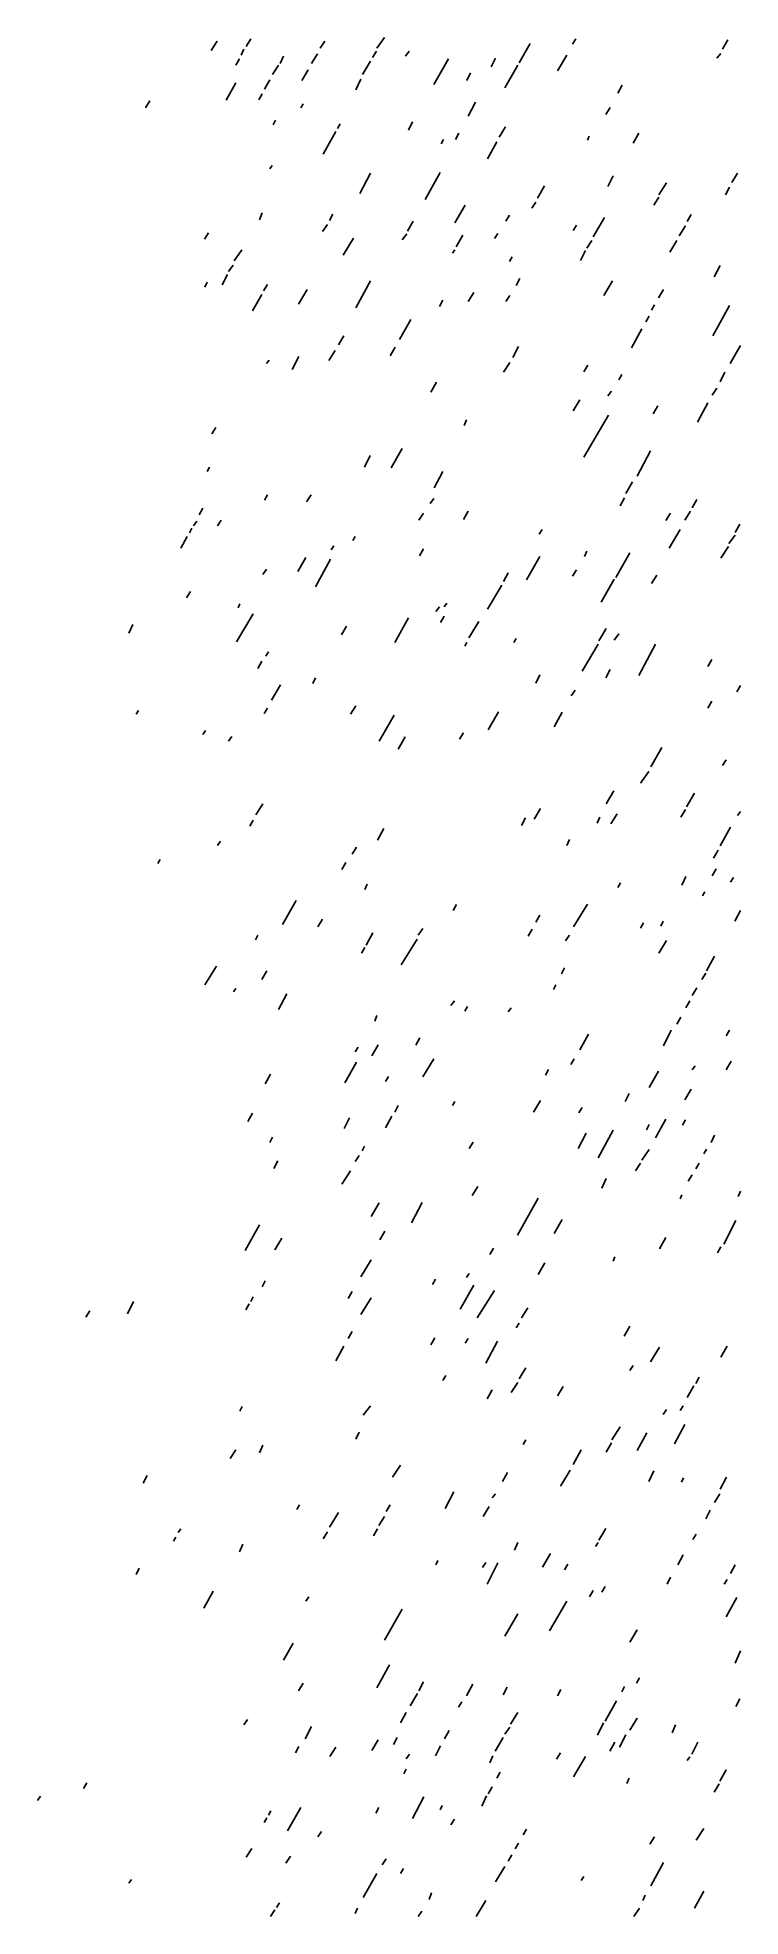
# Model space of a CAD drawing. Extents: x 374 to 599, y 0 to 600.
import ezdxf

# ---------------------------------------------------------------- set-up
doc = ezdxf.new("R2010")
doc.units = 0
doc.header["$MEASUREMENT"] = 0
doc.layers.add('LIMESTONE_FSET3', color=136, linetype='CONTINUOUS')

msp = doc.modelspace()

# ---------------------------------------------------------------- linework, layer by layer
at = {"layer": 'LIMESTONE_FSET3'}
for p, q in [((482.56, 596.82), (484.94, 600.19)), ((429.7, 596.07), (431.52, 599.06)), ((439.21, 594.57), (440.12, 596.44)), ((440.85, 597.38), (442.32, 599.81)), ((451.65, 591.95), (452.74, 594.2)), ((461.71, 591.95), (463.54, 594.95)), ((464.45, 596.82), (465.91, 599.06)), ((481.1, 593.82), (482.38, 595.88)), ((491.71, 594.2), (492.8, 595.88)), ((527.93, 592.14), (531.4, 598.32)), ((540.18, 589.52), (543.11, 594.57)), ((544.94, 598.13), (546.04, 599.81)), ((591.04, 593.64), (592.32, 595.13)), ((592.87, 596.44), (594.51, 599.44)), ((437.56, 591.39), (438.66, 593.45)), ((449.27, 588.39), (451.1, 591.39)), ((458.6, 586.52), (460.61, 589.89)), ((477.99, 588.39), (480.55, 592.7)), ((500.67, 585.21), (505.43, 593.45)), ((511.28, 586.52), (512.38, 588.95)), ((518.96, 590.83), (520.43, 593.64)), ((523.35, 584.09), (527.56, 591.39)), ((434.45, 580.16), (437.56, 585.77)), ((444.88, 580.34), (445.98, 582.22)), ((446.71, 583.71), (448.35, 586.71)), ((475.79, 583.53), (477.44, 586.9)), ((559.39, 582.4), (560.85, 585.02)), ((408.66, 577.72), (410.12, 579.97)), ((458.23, 577.72), (458.96, 579.03)), ((511.65, 575.1), (514.02, 579.59)), ((555.55, 575.66), (557.01, 577.91)), ((449.45, 572.29), (450.18, 573.79)), ((465.37, 562.93), (469.39, 570.23)), ((469.94, 571.17), (470.85, 572.67)), ((492.62, 570.61), (493.9, 573.23)), ((521.52, 568.36), (523.54, 571.73)), ((503.05, 566.3), (503.78, 567.61)), ((507.62, 567.61), (508.72, 569.67)), ((517.87, 561.44), (520.79, 566.86)), ((549.7, 567.43), (550.24, 568.74)), ((564.33, 566.49), (566.16, 569.67)), ((448.35, 558.25), (449.09, 559.38)), ((477.07, 550.39), (480.55, 556.94)), ((497.93, 548.52), (502.68, 557.13)), ((533.78, 548.89), (535.98, 552.82)), ((556.28, 552.64), (557.93, 556.01)), ((572.56, 550.02), (574.94, 553.76)), ((593.78, 550.02), (595.06, 552.45)), ((595.79, 553.95), (597.62, 556.94)), ((507.44, 541.03), (510.73, 546.65)), ((531.95, 545.71), (533.23, 547.58)), ((570.91, 546.65), (572.56, 549.27)), ((445.06, 541.97), (445.98, 544.21)), ((465.18, 538.22), (466.83, 540.47)), ((467.38, 541.78), (468.48, 543.84)), ((492.26, 538.41), (494.09, 541.59)), ((523.72, 541.59), (524.82, 543.46)), ((545.12, 538.6), (546.22, 540.28)), ((551.52, 536.54), (555.18, 542.71)), ((578.96, 536.91), (580.98, 540.09)), ((581.52, 541.4), (582.8, 543.65)), ((427.5, 535.79), (428.78, 537.85)), ((471.77, 530.73), (475.06, 536.16)), ((490.61, 535.6), (492.07, 537.47)), ((507.8, 533.35), (510, 537.1)), ((520.06, 535.98), (521.16, 537.66)), ((549.51, 532.98), (551.16, 535.41)), ((576.04, 531.67), (578.23, 535.41)), ((437.01, 528.86), (439.39, 532.42)), ((506.71, 531.29), (507.44, 532.42)), ((524.82, 528.67), (525.73, 530.17)), ((547.5, 529.05), (549.15, 532.23)), ((427.68, 520.44), (428.41, 522.12)), ((433.17, 521.19), (434.82, 524.56)), ((435.18, 525.49), (436.65, 527.55)), ((475.79, 513.88), (480.55, 522.5)), ((527.01, 521), (528.11, 523.25)), ((555, 517.82), (557.74, 522.5)), ((590.12, 523.81), (592.13, 527.36)), ((442.87, 512.95), (445.79, 518.19)), ((446.34, 519.31), (447.62, 521.37)), ((457.5, 515.01), (460.24, 519.69)), ((502.5, 514.26), (503.6, 516.32)), ((511.65, 515.94), (513.48, 518.75)), ((523.72, 515.94), (525, 517.82)), ((572.38, 517.07), (574.02, 519.69)), ((489.7, 503.78), (493.35, 510.14)), ((568.35, 509.39), (569.45, 511.26)), ((570.18, 513.14), (571.1, 514.82)), ((589.76, 504.9), (595.06, 514.63)), ((470.3, 502.09), (471.95, 504.9)), ((563.78, 501.15), (567.07, 507.15)), ((455.49, 494.23), (457.68, 498.35)), ((467.2, 497.04), (469.21, 500.22)), ((486.77, 498.53), (488.41, 501.34)), ((525.91, 497.97), (527.74, 501.53)), ((595.24, 496.1), (598.54, 501.9)), ((447.26, 496.1), (448.17, 497.22)), ((522.99, 493.29), (525, 496.47)), ((548.6, 493.48), (549.88, 495.54)), ((559.76, 490.86), (560.67, 492.54)), ((592.13, 490.3), (593.6, 493.29)), ((499.76, 486.93), (501.59, 490.11)), ((556.28, 485.8), (557.38, 487.3)), ((589.57, 485.99), (591.04, 488.24)), ((545.12, 480.94), (547.32, 484.49)), ((570.73, 480), (572.2, 482.62)), ((584.82, 477.38), (588.11, 483.56)), ((429.88, 473.64), (431.16, 475.69)), ((510.37, 476.26), (511.1, 478.13)), ((548.6, 466.15), (556.46, 479.63)), ((487.13, 462.78), (490.61, 468.95)), ((565.61, 460.16), (569.82, 468.21)), ((428.41, 461.65), (429.15, 462.96)), ((478.54, 462.96), (480.37, 466.71)), ((500.85, 456.41), (503.6, 461.65)), ((561.95, 454.54), (564.15, 458.28)), ((446.71, 452.48), (447.62, 454.17)), ((460.06, 451.92), (461.52, 454.17)), ((499.57, 451.36), (500.67, 453.04)), ((560.12, 450.61), (561.59, 453.23)), ((583.17, 450.05), (584.63, 452.67)), ((424.02, 444.24), (425.12, 445.74)), ((425.85, 447.8), (426.95, 449.86)), ((431.71, 444.24), (432.8, 446.12)), ((495.91, 446.12), (497.38, 448.36)), ((510.18, 446.3), (511.65, 448.92)), ((574.76, 445.93), (576.22, 448.36)), ((580.79, 446.12), (582.62, 448.92)), ((596.89, 442.18), (598.35, 444.81)), ((420, 437.13), (422.01, 440.87)), ((422.74, 442), (423.48, 443.49)), ((474.88, 439.56), (475.61, 440.87)), ((534.33, 441.62), (535.24, 443.12)), ((575.85, 437.13), (579.33, 443.12)), ((594.88, 438.63), (596.89, 441.25)), ((457.32, 429.64), (459.88, 434.13)), ((462.99, 424.77), (467.74, 433.57)), ((467.93, 436.57), (468.84, 437.88)), ((496.1, 434.7), (497.38, 436.94)), ((530.3, 427.02), (534.51, 434.51)), ((548.78, 434.51), (549.51, 436.19)), ((558.84, 427.77), (563.23, 435.63)), ((592.32, 433.95), (594.7, 437.69)), ((446.16, 428.71), (447.26, 430.39)), ((522.99, 426.46), (524.45, 429.27)), ((544.94, 428.14), (546.22, 430.2)), ((554.09, 419.91), (558.29, 427.21)), ((570.18, 425.9), (571.83, 428.52)), ((421.83, 421.22), (423.11, 423.28)), ((517.87, 417.66), (522.44, 425.34)), ((437.74, 407.18), (443.05, 416.16)), ((438.29, 418.03), (438.84, 419.34)), ((488.23, 406.99), (492.62, 414.85)), ((501.4, 416.91), (502.5, 418.41)), ((502.87, 413.35), (503.96, 415.41)), ((503.96, 418.41), (504.88, 419.53)), ((403.35, 409.98), (404.63, 412.79)), ((471.22, 409.42), (472.87, 412.23)), ((511.83, 408.49), (515.12, 413.73)), ((526.28, 406.99), (527.01, 408.3)), ((553.35, 407.55), (555.73, 411.48)), ((558.29, 407.74), (559.76, 409.8)), ((447.07, 402.68), (447.99, 403.99)), ((510.55, 405.87), (511.28, 406.99)), ((548.05, 397.82), (553.17, 406.43)), ((566.16, 396.51), (571.46, 406.43)), ((444.51, 398.75), (445.79, 401)), ((533.23, 394.07), (534.51, 396.69)), ((555.55, 395.76), (557.01, 398.38)), ((588.11, 399.31), (589.39, 401.56)), ((448.9, 388.64), (451.83, 393.51)), ((462.07, 393.88), (462.99, 395.76)), ((544.57, 389.95), (545.85, 391.83)), ((597.44, 391.26), (598.54, 393.32)), ((405.73, 384.15), (406.46, 385.27)), ((446.52, 384.34), (447.62, 386.02)), ((474.15, 384.15), (475.79, 386.77)), ((518.05, 379.1), (521.34, 384.9)), ((539.09, 380.03), (541.65, 384.71)), ((588.11, 386.02), (589.39, 388.27)), ((426.95, 377.6), (427.87, 378.91)), ((483.29, 375.54), (488.05, 383.78)), ((508.9, 376.1), (510.18, 378.16)), ((435.18, 375.54), (436.28, 377.04)), ((489.33, 372.92), (491.52, 376.85)), ((570, 367.3), (573.48, 373.48)), ((592.87, 367.68), (593.96, 369.55)), ((566.71, 362.06), (569.27, 365.8)), ((443.96, 351.95), (446.16, 355.51)), ((532.68, 350.64), (534.7, 354.01)), ((555.73, 355.51), (558.11, 359.63)), ((581.34, 354.57), (583.9, 358.88)), ((441.95, 348.39), (443.05, 350.27)), ((528.66, 348.58), (529.94, 351.01)), ((552.8, 349.33), (553.72, 351.2)), ((557.2, 349.14), (559.21, 352.32)), ((579.51, 351.2), (580.98, 353.63)), ((592.13, 342.03), (595.43, 348.02)), ((597.62, 351.76), (598.54, 353.07)), ((431.71, 342.22), (432.62, 343.53)), ((482.74, 343.9), (484.76, 347.64)), ((543.11, 342.22), (544.02, 344.09)), ((412.68, 336.41), (413.41, 337.72)), ((471.4, 334.54), (472.68, 336.79)), ((474.7, 339.41), (475.98, 341.65)), ((589.94, 338.1), (591.4, 340.72)), ((559.39, 328.74), (560.3, 330.23)), ((579.88, 329.49), (581.16, 332.29)), ((589.57, 332.48), (590.85, 334.73)), ((595.43, 330.42), (596.34, 331.92)), ((452.38, 316.94), (456.77, 324.62)), ((478.72, 328.17), (479.45, 329.86)), ((586.46, 326.12), (587.2, 327.43)), ((463.72, 316.19), (465.18, 318.63)), ((506.89, 321.44), (507.99, 323.31)), ((533.23, 317.69), (534.51, 319.94)), ((545.3, 316.19), (549.7, 323.49)), ((573.11, 316.38), (573.84, 318.07)), ((596.71, 318.07), (598.54, 321.44)), ((443.78, 312.07), (444.51, 313.57)), ((479.09, 310.39), (481.28, 314.32)), ((490.24, 304.03), (495.37, 312.26)), ((495.73, 313.57), (497.2, 315.63)), ((530.85, 313.2), (532.13, 315.44)), ((542.74, 311.7), (544.02, 313.57)), ((566.71, 315.82), (567.62, 317.5)), ((477.62, 307.77), (478.72, 309.64)), ((572.56, 307.77), (574.94, 311.89)), ((587.74, 302.15), (590.3, 306.83)), ((427.68, 297.66), (431.34, 303.65)), ((445.79, 299.34), (447.44, 302.15)), ((541.46, 301.22), (542.38, 303.09)), ((586.28, 299.34), (587.56, 301.4)), ((436.83, 295.41), (437.56, 296.54)), ((451.1, 289.8), (453.84, 294.85)), ((538.9, 296.16), (539.63, 297.66)), ((583.17, 294.29), (584.63, 296.72)), ((506.16, 291.11), (507.26, 292.61)), ((510.55, 289.24), (511.46, 290.73)), ((524.45, 289.05), (525.37, 290.36)), ((581.16, 290.36), (582.44, 292.61)), ((481.83, 286.05), (482.56, 287.93)), ((574.02, 278.19), (576.4, 283.24)), ((578.23, 285.12), (579.51, 287.36)), ((593.96, 281.37), (595.06, 283.24)), ((475.61, 276.32), (476.52, 277.82)), ((480.91, 275.01), (482.93, 278.56)), ((495, 278.38), (496.28, 280.81)), ((547.32, 276.88), (550.06, 281.93)), ((472.32, 266.4), (475.98, 272.95)), ((497.2, 268.27), (500.67, 274.07)), ((536.34, 268.83), (537.26, 270.7)), ((544.39, 272.2), (545.49, 274.07)), ((569.45, 264.9), (572.38, 270.14)), ((583.17, 270.51), (584.09, 271.83)), ((593.96, 270.51), (595.61, 273.32)), ((446.89, 266.02), (448.54, 269.2)), ((485.3, 266.77), (486.22, 268.46)), ((580.79, 260.97), (582.8, 264.34)), ((488.23, 257.04), (489.33, 259.1)), ((506.71, 259.1), (507.44, 260.41)), ((532.5, 257.04), (534.7, 260.78)), ((546.95, 256.85), (548.05, 258.53)), ((561.77, 260.41), (563.05, 263.03)), ((441.4, 254.04), (442.87, 256.66)), ((472.13, 251.79), (473.78, 255.16)), ((485.3, 251.98), (487.32, 255.73)), ((568.54, 251.42), (569.45, 253.1)), ((571.46, 248.8), (574.76, 254.79)), ((580.06, 252.92), (580.98, 254.6)), ((448.35, 247.3), (449.27, 248.99)), ((477.8, 244.68), (478.54, 246.18)), ((512.01, 245.43), (513.29, 247.49)), ((546.77, 245.43), (549.33, 250.3)), ((553.17, 242.43), (557.93, 251.23)), ((589.21, 247.3), (590.3, 249.73)), ((449.63, 239.06), (450.91, 241.5)), ((475.61, 241.31), (476.89, 243.18)), ((565.06, 238.32), (566.71, 240.75)), ((567.07, 241.68), (569.45, 245.05)), ((584.27, 238.88), (585.37, 240.75)), ((586.83, 243.74), (587.74, 245.24)), ((471.4, 234.01), (474.15, 238.32)), ((554.27, 232.7), (555.73, 235.88)), ((581.89, 234.95), (583.17, 237)), ((480.73, 223.71), (483.29, 228.02)), ((493.54, 221.65), (497.01, 228.21)), ((512.93, 230.45), (514.76, 233.26)), ((527.38, 217.72), (533.96, 229.52)), ((579.33, 229.33), (579.88, 230.64)), ((597.8, 230.08), (598.54, 231.76)), ((539.09, 218.28), (541.65, 222.78)), ((593.23, 214.91), (597.07, 222.4)), ((440.49, 212.85), (445.06, 221.09)), ((450, 213.04), (452.2, 216.79)), ((483.48, 216.22), (485.12, 219.03)), ((572.74, 213.42), (574.76, 216.97)), ((518.6, 211.54), (519.7, 213.6)), ((557.93, 209.49), (558.48, 210.8)), ((591.22, 212.11), (592.32, 213.98)), ((477.44, 204.43), (480.73, 209.86)), ((511.1, 204.24), (512.01, 205.55)), ((533.96, 205.18), (536.16, 208.92)), ((442.32, 196.57), (443.05, 198.07)), ((445.98, 201.25), (446.89, 203.12)), ((473.41, 197.5), (474.7, 199.75)), ((500.3, 202), (501.22, 203.68)), ((509.09, 194.13), (513.48, 201.81)), ((514.57, 191.33), (520.06, 200.12)), ((389.63, 191.51), (390.91, 193.57)), ((402.99, 192.64), (404.82, 196.57)), ((440.67, 193.95), (441.77, 195.82)), ((477.44, 192.45), (480.73, 197.69)), ((528.66, 191.33), (530.67, 194.51)), ((473.41, 184.77), (474.7, 187.02)), ((527.01, 188.14), (527.93, 189.64)), ((561.4, 185.52), (563.23, 188.71)), ((469.39, 177.66), (471.95, 182.34)), ((499.76, 182.71), (501.04, 184.96)), ((510.73, 183.28), (511.65, 184.77)), ((517.32, 176.91), (520.98, 183.84)), ((569.82, 177.29), (572.74, 181.97)), ((592.32, 178.78), (594.33, 182.34)), ((527.93, 171.86), (530.12, 175.41)), ((563.23, 174.48), (564.33, 176.16)), ((503.6, 171.29), (504.51, 172.98)), ((517.68, 165.49), (519.33, 168.3)), ((525.37, 167.55), (527.56, 170.73)), ((540.18, 166.43), (542.01, 169.42)), ((581.52, 165.87), (583.72, 169.61)), ((584.27, 170.36), (585.37, 172.42)), ((438.84, 161.56), (439.57, 163.06)), ((478.17, 160.25), (480.55, 163.24)), ((573.84, 160.44), (574.94, 162.12)), ((579.33, 161.75), (580.24, 163.24)), ((557.56, 152.39), (560.12, 156.51)), ((577.5, 151.08), (580.79, 157.25)), ((445.06, 148.27), (446.16, 150.7)), ((475.79, 152.57), (476.89, 154.82)), ((529.21, 150.89), (530.12, 152.39)), ((555.73, 148.46), (557.38, 151.45)), ((565.61, 149.02), (568.72, 154.63)), ((435.73, 146.4), (437.56, 149.2)), ((487.5, 140.41), (490.06, 144.34)), ((545.12, 144.52), (547.68, 149.2)), ((407.93, 138.53), (409.21, 140.97)), ((522.62, 139.1), (524.27, 141.9)), ((541.1, 137.6), (544.21, 142.65)), ((569.27, 139.1), (570.91, 142.46)), ((579.7, 138.91), (580.43, 140.22)), ((592.13, 136.66), (594.15, 140.41)), ((504.33, 130.48), (507.07, 135.73)), ((519.33, 133.85), (520.43, 135.16)), ((590.3, 132.36), (591.95, 135.16)), ((456.95, 130.11), (457.87, 131.61)), ((467.38, 124.49), (470.3, 129.17)), ((483.11, 125.05), (484.94, 127.86)), ((485.49, 129.55), (486.77, 131.61)), ((516.4, 127.86), (518.41, 131.05)), ((587.56, 127.11), (588.84, 129.92)), ((417.62, 120), (418.35, 121.31)), ((419.09, 122.81), (420, 123.93)), ((465.37, 120.75), (466.83, 123)), ((481.46, 121.68), (482.74, 123.93)), ((553.35, 120.37), (555.55, 124.12)), ((583.35, 120.56), (584.45, 122.25)), ((438.66, 116.63), (439.76, 119.06)), ((526.46, 117.19), (527.56, 119.63)), ((535.43, 111.76), (537.99, 116.07)), ((552.26, 118.32), (553.17, 119.63)), ((578.6, 112.51), (580.24, 115.69)), ((405.73, 109.33), (406.65, 111.39)), ((501.4, 112.51), (501.95, 113.82)), ((516.22, 111.58), (517.32, 113.26)), ((517.68, 106.33), (521.16, 113.07)), ((542.38, 110.83), (543.48, 112.7)), ((575.12, 106.33), (576.22, 108.58)), ((595.43, 109.7), (596.89, 112.51)), ((427.32, 98.66), (430.24, 104.09)), ((459.88, 100.9), (460.79, 102.22)), ((550.43, 102.22), (551.52, 104.27)), ((554.27, 103.71), (555.37, 105.59)), ((593.41, 106.33), (594.33, 107.83)), ((593.96, 95.85), (597.44, 102.03)), ((484.94, 88.36), (490.61, 98.28)), ((523.35, 89.67), (527.56, 96.79)), ((537.62, 91.36), (543.11, 100.9)), ((563.23, 87.8), (565.61, 91.73)), ((452.74, 82), (455.85, 87.43)), ((596.89, 81.06), (598.54, 84.99)), ((482.56, 73.2), (486.59, 80.5)), ((457.5, 72.26), (458.96, 74.7)), ((495.91, 72.26), (497.38, 75.07)), ((511.1, 70.58), (513.11, 74.32)), ((522.8, 70.95), (524.09, 73.39)), ((540.18, 70.58), (541.28, 72.64)), ((560.67, 71.89), (561.59, 73.57)), ((565.43, 74.7), (566.34, 76.38)), ((493.17, 67.39), (495.55, 71.33)), ((508.54, 67.02), (509.63, 68.71)), ((555.37, 62.53), (559.02, 69.08)), ((597.07, 67.21), (598.35, 69.64)), ((440.12, 61.4), (441.22, 63.09)), ((459.7, 56.91), (461.71, 60.84)), ((490.06, 61.97), (491.89, 65.34)), ((523.35, 58.41), (525, 60.66)), ((525.18, 61.59), (527.56, 65.34)), ((552.99, 58.03), (554.82, 61.97)), ((563.23, 59.72), (565.61, 63.46)), ((576.77, 58.78), (577.87, 61.4)), ((456.59, 52.42), (457.68, 54.48)), ((467.56, 51.29), (469.39, 54.29)), ((480.91, 53.17), (482.93, 56.54)), ((487.87, 55.04), (488.96, 57.29)), ((501.22, 51.48), (502.87, 54.66)), ((504.15, 56.91), (505.61, 59.53)), ((520.24, 52.98), (522.8, 57.29)), ((556.83, 52.98), (558.48, 55.79)), ((559.94, 54.29), (561.95, 58.22)), ((582.99, 52.04), (585, 55.79)), ((491.89, 50.55), (492.99, 52.04)), ((518.6, 49.24), (519.51, 51.48)), ((539.82, 50.36), (541.1, 52.42)), ((545.3, 44.74), (549.15, 51.29)), ((581.52, 49.98), (582.44, 51.11)), ((388.9, 41), (390, 42.87)), ((491.16, 45.68), (491.89, 47.18)), ((520.79, 44.37), (521.89, 46.24)), ((562.32, 42.68), (563.05, 44.37)), ((590.12, 39.88), (591.77, 42.5)), ((591.95, 43.43), (593.96, 46.99)), ((374.27, 37.25), (375.18, 38.56)), ((493.9, 31.45), (497.56, 38.38)), ((516.04, 35.38), (517.5, 38.75)), ((518.05, 39.31), (519.33, 41.56)), ((446.52, 30.14), (447.44, 31.64)), ((447.99, 32.57), (448.72, 33.88)), ((454.02, 27.52), (458.23, 35.01)), ((482.2, 33.14), (483.11, 35.01)), ((502.68, 34.26), (503.41, 35.57)), ((506.16, 29.39), (507.26, 31.26)), ((463.72, 25.65), (464.82, 27.33)), ((529.21, 26.21), (530.3, 28.08)), ((569.63, 23.21), (571.1, 25.65)), ((584.45, 24.52), (586.83, 28.27)), ((440.85, 19.1), (442.68, 21.9)), ((453.48, 17.22), (454.94, 19.47)), ((484.21, 16.66), (485.49, 18.53)), ((524.45, 17.78), (525.55, 19.84)), ((526.65, 21.72), (527.74, 23.59)), ((478.17, 6.18), (482.56, 13.85)), ((490.06, 13.85), (490.98, 15.54)), ((520.43, 11.23), (523.35, 16.1)), ((547.68, 11.61), (548.6, 12.92)), ((570, 9.92), (574.02, 17.41)), ((403.35, 10.86), (404.27, 11.98)), ((499.21, 5.62), (499.94, 7.68)), ((567.44, 5.24), (568.17, 6.93)), ((583.9, 2.81), (586.83, 8.24)), ((448.54, 0.19), (450, 2.25)), ((450.55, 3), (451.46, 4.49)), ((475.61, 1.12), (476.34, 2.81)), ((495.73, 0.19), (496.83, 1.87)), ((514.21, 0.19), (517.32, 5.24)), ((564.51, 0.19), (566.34, 2.81))]:
    msp.add_line(p, q, dxfattribs=at)

doc.saveas('drawing.dxf')
